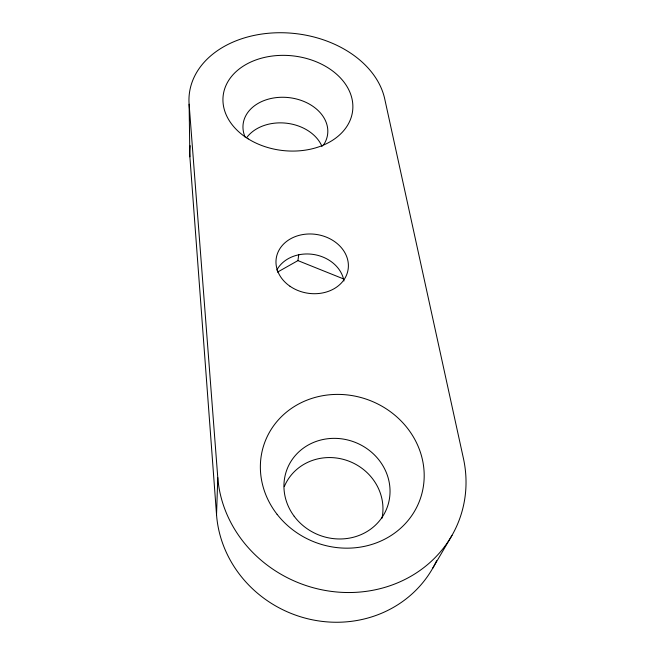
<?xml version="1.0" encoding="UTF-8"?>
<svg xmlns="http://www.w3.org/2000/svg" width="655" height="655" viewBox="0 0 655 655"><rect width="100%" height="100%" fill="white"/><g stroke="black" fill="none" stroke-linecap="round" stroke-linejoin="round"><path stroke-width="0.98" d="M436.574 560.754A116.107 109.057 24.1 0 1 311.755 619.679A116.107 109.057 24.1 0 1 216.535 514.724L217.779 477.626L189.115 104.227A98.831 72.23 6.6 0 1 276.754 32.775A98.831 72.23 6.6 0 1 384.722 98.905L463.429 458.418A125.539 115.452 21 0 1 358.899 592.136A125.539 115.452 21 0 1 217.779 477.626M277.466 272.144L297.927 260.608L298.737 254.713M432.619 568.401L451.999 535.364M297.927 260.608L343.507 278.899M189.115 104.227L189.876 156.815L216.535 514.724M189.876 156.815A92.83 70.503 6.4 0 1 190.196 145.705M284.295 486.6A51.581 48.38 23.7 0 1 346.176 460.203A51.581 48.38 23.7 0 1 381.988 518.236M245.085 137.026A42.559 31.694 6.5 0 1 288.159 97.538A42.559 31.694 6.5 0 1 323.619 144.829M246.616 137.722A41.265 31.309 6.4 0 1 286.628 123.23A41.265 31.309 6.4 0 1 322.047 146.581M276.787 270.114A35.337 29.246 9 0 1 313.81 254.508A35.337 29.246 9 0 1 343.949 280.995M294.185 516.263A53.579 49.755 22.1 0 0 385.541 511.293A53.579 49.755 22.1 0 0 331.233 438.432A53.579 49.755 22.1 0 0 294.185 516.263M277.09 514.322A82.735 76.005 20.8 0 0 417.833 504.94A82.735 76.005 20.8 0 0 331.905 394.588A82.735 76.005 20.8 0 0 277.09 514.322M248.22 138.885A65.172 47.594 6.6 0 0 352.3 113.004A65.172 47.594 6.6 0 0 263.204 57.73A65.172 47.594 6.6 0 0 248.22 138.885M289.993 286.251A36.352 29.688 9 0 0 348.059 269.745A36.352 29.688 9 0 0 298.5 235.53A36.352 29.688 9 0 0 289.993 286.251"/></g></svg>
